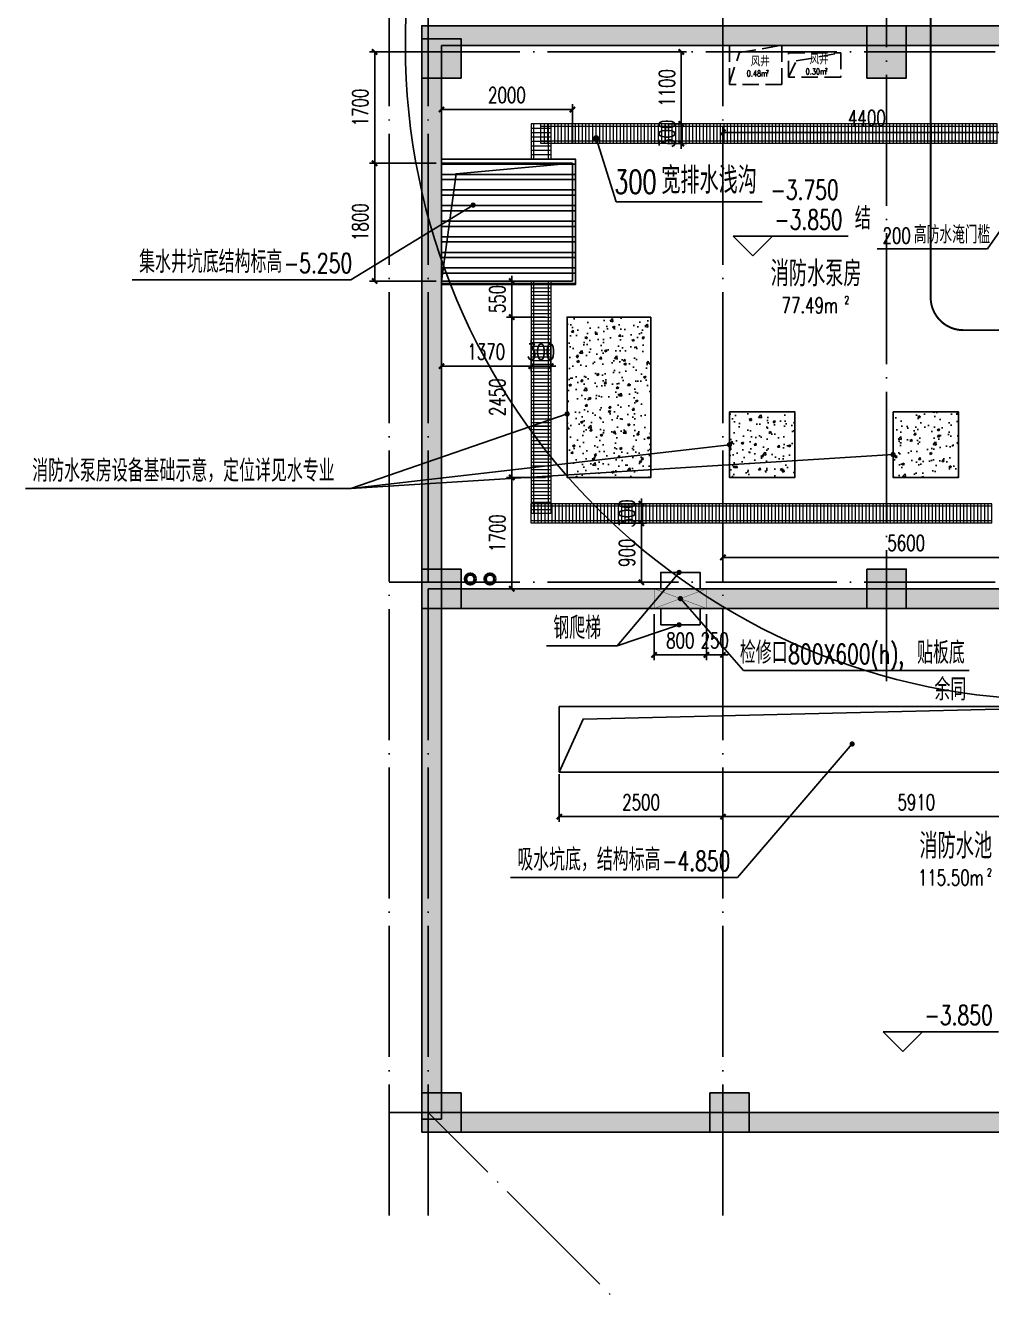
# Model space of a CAD drawing. Extents: x -1313754 to 847533, y 489853 to 941203.
# Drawn here: x -180010 to -165249, y 842840 to 862225 of the extents above; entities that cross this region are included whole.
import ezdxf

# ---------------------------------------------------------------- set-up
doc = ezdxf.new("R2010")
doc.units = 0
doc.header["$LTSCALE"] = 1000
doc.header["$MEASUREMENT"] = 0
doc.linetypes.add('DASH', pattern=[0.35, 0.25, -0.1])
doc.linetypes.add('DOTE', pattern=[2.42, 2, -0.2, 0.02, -0.2])
doc.layers.get('Defpoints').update_dxf_attribs({"color": 210})
for name, color, linetype in [('A-AXIS-DOTE', 14, 'DOTE'), ('A-AXIS-DP', 126, 'Continuous'), ('A-AXIS-SYMB', 3, 'Continuous'), ('A-HATCH-2', 251, 'Continuous'), ('A-LIN-V', 9, 'Continuous'), ('A-STAIR', 150, 'Continuous'), ('A-WINDOW', 140, 'Continuous'), ('A-防火门窗', 1, 'Continuous'), ('AS-COLN', 6, 'Continuous'), ('AS-WALL', 40, 'Continuous'), ('AS-结构边线层', 200, 'Continuous'), ('DIM_ELEV', 3, 'Continuous'), ('PUB_HATCH', 8, 'Continuous'), ('PUB_TEXT', 7, 'Continuous'), ('SB_ZF消火栓', 10, 'Continuous'), ('建-墙-填充', 8, 'Continuous'), ('建-标高', 3, 'Continuous')]:
    doc.layers.add(name, color=color, linetype=linetype)
doc.layers.add('A-WALL-HATCH', color=8, linetype='Continuous', lineweight=13)
doc.layers.add('LG-ZF消防', color=1, linetype='Continuous', lineweight=60)
doc.styles.add('_TCH_DIM', font='SIMPLEX', dxfattribs={"bigfont": 'GBCBIG'})
doc.styles.add('_TCH_DIM_T3', font='SIMPLEX', dxfattribs={"width": 0.705882, "bigfont": 'GBCBIG'})
doc.styles.add('A-AREA', font='SIMPLEX', dxfattribs={"bigfont": 'GBCBIG'})
doc.styles.add('A-STANDARD', font='SIMPLEX', dxfattribs={"bigfont": 'GBCBIG'})
doc.dimstyles.new('_TCH_ARCH&&80', dxfattribs={"dimtxt": 238, "dimasz": 80, "dimexe": 80, "dimexo": 80, "dimgap": 101, "dimtad": 1, "dimdec": 0, "dimzin": 0, "dimdsep": 46, "dimtxsty": '_TCH_DIM_T3', "dimblk": 'ARCHTICK', "dimcen": 0.09, "dimclrt": 7, "dimazin": 2, "dimtfac": 1, "dimtdec": 0, "dimtix": 1, "dimtmove": 2, "dimatfit": 3, "dimfxl": 0, "dimtolj": 1, "dimtzin": 0, "dimarcsym": 0})

# ---------------------------------------------------------------- blocks, each defined once
blk = doc.blocks.new('dote')
at = {"layer": 'A-AXIS-DOTE'}
for p, q in [((46282.2, 39230), (46282.2, 60626.4)), ((51382.2, 39230), (51382.2, 60626.4)), ((46882.2, 39230), (46882.2, 60370)), ((53882.2, 47390), (53882.2, 58090)), ((46282.2, 57000), (66291.5, 57000)), ((46282.2, 48900), (66301.5, 48900)), ((46282.2, 40800), (66301.5, 40800)), ((76882.2, 10800), (46882.2, 40800))]:
    blk.add_line(p, q, dxfattribs=at)
blk = doc.blocks.new('43243')
at = {"layer": 'AS-结构边线层'}
for points in [[(-173954, 845320), (-158354, 845320), (-158354, 862220), (-173954, 862220)], [(-171654, 858320), (-173654, 858320), (-173654, 860120), (-171654, 860120)], [(-171854, 851820), (-163444, 851820), (-163444, 850820), (-171854, 850820)]]:
    blk.add_lwpolyline(points, close=True, dxfattribs=at)
at = {"layer": 'AS-结构边线层', "linetype": 'DASH'}
for points in [[(-169254, 861920), (-168454, 861920), (-168454, 861320), (-169254, 861320)], [(-168354, 861805), (-167554, 861805), (-167554, 861435), (-168354, 861435)]]:
    blk.add_lwpolyline(points, close=True, dxfattribs=at)
for points in [[(-169254, 861350), (-169100, 861810), (-168454, 861920)], [(-168354, 861435), (-168233, 861681), (-167554, 861805)]]:
    blk.add_lwpolyline(points, dxfattribs=at)
at = {"layer": 'AS-结构边线层'}
for points in [[(-173654, 858320), (-173430, 859960), (-171654, 860120)], [(-171854, 850820), (-171490, 851630), (-163444, 851820)]]:
    blk.add_lwpolyline(points, dxfattribs=at)
blk = doc.blocks.new('3132')
at = {"layer": 'DIM_ELEV', "linetype": 'DASH', "const_width": 30}
blk.add_lwpolyline([(-165680, 862900), (-158070, 862900, -0.414214), (-157570, 862400), (-157570, 858070, -0.414214), (-158070, 857570), (-165680, 857570, -0.414214), (-166180, 858070), (-166180, 862400, -0.414214)], format="xyb", close=True, dxfattribs=at)
blk = doc.blocks.new('A$C5D961328')
at = {"layer": 'A-LIN-V', "ltscale": 500}
blk.add_circle((350, 40), 10001, dxfattribs=at)
blk = doc.blocks.new('43242343')
at = {"layer": 'LG-ZF消防', "linetype": 'Continuous'}
for centre in [(-173212, 853770), (-172912, 853770)]:
    blk.add_circle(centre, 75, dxfattribs=at)
blk = doc.blocks.new('234243242332')
at = {"layer": 'LG-ZF消防', "linetype": 'Continuous'}
blk.add_blockref('43242343', (0, 0), dxfattribs=at)
at = {"layer": 'SB_ZF消火栓', "xscale": -1, "rotation": 180}
blk.add_blockref('A$C5D961328', (-164554, 861963), dxfattribs=at)
blk = doc.blocks.new('w4324323333')
at = {"layer": 'AS-COLN', "ltscale": 500}
for points in [[(-167154, 861420), (-166554, 861420), (-166554, 862220), (-167154, 862220)], [(-173354, 861420), (-173954, 861420), (-173954, 862020), (-173354, 862020)], [(-173354, 853920), (-173954, 853920), (-173954, 853320), (-173354, 853320)], [(-167154, 853920), (-166554, 853920), (-166554, 853320), (-167154, 853320)], [(-173354, 845920), (-173954, 845920), (-173954, 845323), (-173354, 845323)], [(-169554, 845920), (-168954, 845920), (-168954, 845320), (-169554, 845320)]]:
    blk.add_lwpolyline(points, close=True, dxfattribs=at)
blk = doc.blocks.new('_ArchTick')
at = {"color": 0, "linetype": 'ByBlock', "const_width": 0.4}
blk.add_lwpolyline([(-0.5, -0.5), (0.5, 0.5)], dxfattribs=at)
blk = doc.blocks.new('*D250')
at = {"layer": 'A-AXIS-DP', "color": 0, "lineweight": -2}
for p, q in [((-170405, 853235), (-170405, 852530)), ((-169605, 853235), (-169605, 852530)), ((-170405, 852610), (-169605, 852610))]:
    blk.add_line(p, q, dxfattribs=at)
at = {"layer": 'Defpoints', "color": 0}
for p in [(-170405, 853315), (-169605, 853315), (-169605, 852610)]:
    blk.add_point(p, dxfattribs=at)
at = {"layer": 'A-AXIS-DP', "color": 0, "lineweight": -2, "xscale": 80, "yscale": 80, "zscale": 80, "rotation": 180}
blk.add_blockref('_ArchTick', (-170405, 852610), dxfattribs=at)
at = {"layer": 'A-AXIS-DP', "color": 0, "lineweight": -2, "xscale": 80, "yscale": 80, "zscale": 80}
blk.add_blockref('_ArchTick', (-169605, 852610), dxfattribs=at)
at = {"layer": 'A-AXIS-DP', "color": 7, "insert": (-170005, 852830), "char_height": 238, "attachment_point": 5, "style": '_TCH_DIM_T3'}
blk.add_mtext('\\A1;800', dxfattribs=at)
blk = doc.blocks.new('*D251')
at = {"layer": 'A-AXIS-DP', "color": 0, "lineweight": -2}
for p, q in [((-169605, 853235), (-169605, 852530)), ((-169354, 853235), (-169354, 852530)), ((-169605, 852610), (-169685, 852610)), ((-169605, 852610), (-169354, 852610)), ((-169354, 852610), (-169274, 852610))]:
    blk.add_line(p, q, dxfattribs=at)
at = {"layer": 'Defpoints', "color": 0}
for p in [(-169605, 853315), (-169354, 853315), (-169354, 852610)]:
    blk.add_point(p, dxfattribs=at)
at = {"layer": 'A-AXIS-DP', "color": 0, "lineweight": -2, "xscale": 80, "yscale": 80, "zscale": 80}
blk.add_blockref('_ArchTick', (-169605, 852610), dxfattribs=at)
at = {"layer": 'A-AXIS-DP', "color": 0, "lineweight": -2, "xscale": 80, "yscale": 80, "zscale": 80, "rotation": 180}
blk.add_blockref('_ArchTick', (-169354, 852610), dxfattribs=at)
at = {"layer": 'A-AXIS-DP', "color": 7, "insert": (-169479, 852830), "char_height": 238, "attachment_point": 5, "style": '_TCH_DIM_T3'}
blk.add_mtext('\\A1;250', dxfattribs=at)
blk = doc.blocks.new('*D447')
at = {"layer": 'A-AXIS-DP', "color": 0, "lineweight": -2}
for p, q in [((-170200, 860720), (-169910, 860720)), ((-169990, 860720), (-169990, 860800)), ((-169990, 860420), (-169990, 860720)), ((-170200, 860420), (-169910, 860420)), ((-169990, 860420), (-169990, 860340))]:
    blk.add_line(p, q, dxfattribs=at)
at = {"layer": 'Defpoints', "color": 0}
for p in [(-170280, 860720), (-169990, 860720), (-170280, 860420)]:
    blk.add_point(p, dxfattribs=at)
at = {"layer": 'A-AXIS-DP', "color": 0, "lineweight": -2, "xscale": 80, "yscale": 80, "zscale": 80}
for p, rotation in [((-169990, 860720), 270), ((-169990, 860420), 90)]:
    blk.add_blockref('_ArchTick', p, dxfattribs=dict(at, rotation=rotation))
at = {"layer": 'A-AXIS-DP', "color": 7, "insert": (-170210, 860570), "char_height": 238, "attachment_point": 5, "rotation": 90, "style": '_TCH_DIM_T3'}
blk.add_mtext('\\A1;300', dxfattribs=at)
blk = doc.blocks.new('*D448')
at = {"layer": 'A-AXIS-DP', "color": 0, "lineweight": -2}
for p, q in [((-170200, 861820), (-169910, 861820)), ((-169990, 860720), (-169990, 861820)), ((-170200, 860720), (-169910, 860720))]:
    blk.add_line(p, q, dxfattribs=at)
at = {"layer": 'Defpoints', "color": 0}
for p in [(-170280, 861820), (-169990, 861820), (-170280, 860720)]:
    blk.add_point(p, dxfattribs=at)
at = {"layer": 'A-AXIS-DP', "color": 0, "lineweight": -2, "xscale": 80, "yscale": 80, "zscale": 80}
for p, rotation in [((-169990, 861820), 90), ((-169990, 860720), 270)]:
    blk.add_blockref('_ArchTick', p, dxfattribs=dict(at, rotation=rotation))
at = {"layer": 'A-AXIS-DP', "color": 7, "insert": (-170210, 861270), "char_height": 238, "attachment_point": 5, "rotation": 90, "style": '_TCH_DIM_T3'}
blk.add_mtext('\\A1;1100', dxfattribs=at)
blk = doc.blocks.new('*D449')
at = {"layer": 'A-AXIS-DP', "color": 0, "lineweight": -2}
for p, q in [((-172284, 857420), (-172284, 856940)), ((-171984, 857420), (-171984, 856940)), ((-172284, 857020), (-172364, 857020)), ((-172284, 857020), (-171984, 857020)), ((-171984, 857020), (-171904, 857020))]:
    blk.add_line(p, q, dxfattribs=at)
at = {"layer": 'Defpoints', "color": 0}
for p in [(-172284, 857500), (-171984, 857500), (-171984, 857020)]:
    blk.add_point(p, dxfattribs=at)
at = {"layer": 'A-AXIS-DP', "color": 0, "lineweight": -2, "xscale": 80, "yscale": 80, "zscale": 80}
blk.add_blockref('_ArchTick', (-172284, 857020), dxfattribs=at)
at = {"layer": 'A-AXIS-DP', "color": 0, "lineweight": -2, "xscale": 80, "yscale": 80, "zscale": 80, "rotation": 180}
blk.add_blockref('_ArchTick', (-171984, 857020), dxfattribs=at)
at = {"layer": 'A-AXIS-DP', "color": 7, "insert": (-172134, 857240), "char_height": 238, "attachment_point": 5, "style": '_TCH_DIM_T3'}
blk.add_mtext('\\A1;300', dxfattribs=at)
blk = doc.blocks.new('*D450')
at = {"layer": 'A-AXIS-DP', "color": 0, "lineweight": -2}
for p, q in [((-173654, 857420), (-173654, 856940)), ((-172284, 857420), (-172284, 856940)), ((-173654, 857020), (-172284, 857020))]:
    blk.add_line(p, q, dxfattribs=at)
at = {"layer": 'Defpoints', "color": 0}
for p in [(-173654, 857500), (-172284, 857500), (-172284, 857020)]:
    blk.add_point(p, dxfattribs=at)
at = {"layer": 'A-AXIS-DP', "color": 0, "lineweight": -2, "xscale": 80, "yscale": 80, "zscale": 80, "rotation": 180}
blk.add_blockref('_ArchTick', (-173654, 857020), dxfattribs=at)
at = {"layer": 'A-AXIS-DP', "color": 0, "lineweight": -2, "xscale": 80, "yscale": 80, "zscale": 80}
blk.add_blockref('_ArchTick', (-172284, 857020), dxfattribs=at)
at = {"layer": 'A-AXIS-DP', "color": 7, "insert": (-172969, 857240), "char_height": 238, "attachment_point": 5, "style": '_TCH_DIM_T3'}
blk.add_mtext('\\A1;1370', dxfattribs=at)
blk = doc.blocks.new('*D452')
at = {"layer": 'A-AXIS-DP', "color": 0, "lineweight": -2}
for p, q in [((-171010, 854620), (-170520, 854620)), ((-170600, 853720), (-170600, 854620)), ((-171010, 853720), (-170520, 853720))]:
    blk.add_line(p, q, dxfattribs=at)
at = {"layer": 'Defpoints', "color": 0}
for p in [(-171090, 854620), (-170600, 854620), (-171090, 853720)]:
    blk.add_point(p, dxfattribs=at)
at = {"layer": 'A-AXIS-DP', "color": 0, "lineweight": -2, "xscale": 80, "yscale": 80, "zscale": 80}
for p, rotation in [((-170600, 854620), 90), ((-170600, 853720), 270)]:
    blk.add_blockref('_ArchTick', p, dxfattribs=dict(at, rotation=rotation))
at = {"layer": 'A-AXIS-DP', "color": 7, "insert": (-170820, 854170), "char_height": 238, "attachment_point": 5, "rotation": 90, "style": '_TCH_DIM_T3'}
blk.add_mtext('\\A1;900', dxfattribs=at)
blk = doc.blocks.new('*D453')
at = {"layer": 'A-AXIS-DP', "color": 0, "lineweight": -2}
for p, q in [((-171010, 854920), (-170520, 854920)), ((-170600, 854920), (-170600, 855000)), ((-170600, 854620), (-170600, 854920)), ((-171010, 854620), (-170520, 854620)), ((-170600, 854620), (-170600, 854540))]:
    blk.add_line(p, q, dxfattribs=at)
at = {"layer": 'Defpoints', "color": 0}
for p in [(-171090, 854920), (-170600, 854920), (-171090, 854620)]:
    blk.add_point(p, dxfattribs=at)
at = {"layer": 'A-AXIS-DP', "color": 0, "lineweight": -2, "xscale": 80, "yscale": 80, "zscale": 80}
for p, rotation in [((-170600, 854920), 270), ((-170600, 854620), 90)]:
    blk.add_blockref('_ArchTick', p, dxfattribs=dict(at, rotation=rotation))
at = {"layer": 'A-AXIS-DP', "color": 7, "insert": (-170820, 854770), "char_height": 238, "attachment_point": 5, "rotation": 90, "style": '_TCH_DIM_T3'}
blk.add_mtext('\\A1;300', dxfattribs=at)
blk = doc.blocks.new('*D455')
at = {"layer": 'A-AXIS-DP', "color": 0, "lineweight": -2}
for p, q in [((-172064, 855320), (-172660, 855320)), ((-172580, 853620), (-172580, 855320)), ((-172064, 853620), (-172660, 853620))]:
    blk.add_line(p, q, dxfattribs=at)
at = {"layer": 'Defpoints', "color": 0}
for p in [(-172580, 855320), (-171984, 855320), (-171984, 853620)]:
    blk.add_point(p, dxfattribs=at)
at = {"layer": 'A-AXIS-DP', "color": 0, "lineweight": -2, "xscale": 80, "yscale": 80, "zscale": 80}
for p, rotation in [((-172580, 855320), 90), ((-172580, 853620), 270)]:
    blk.add_blockref('_ArchTick', p, dxfattribs=dict(at, rotation=rotation))
at = {"layer": 'A-AXIS-DP', "color": 7, "insert": (-172800, 854470), "char_height": 238, "attachment_point": 5, "rotation": 90, "style": '_TCH_DIM_T3'}
blk.add_mtext('\\A1;1700', dxfattribs=at)
blk = doc.blocks.new('*D456')
at = {"layer": 'A-AXIS-DP', "color": 0, "lineweight": -2}
for p, q in [((-172064, 857770), (-172660, 857770)), ((-172580, 855320), (-172580, 857770)), ((-172064, 855320), (-172660, 855320))]:
    blk.add_line(p, q, dxfattribs=at)
at = {"layer": 'Defpoints', "color": 0}
for p in [(-172580, 857770), (-171984, 857770), (-171984, 855320)]:
    blk.add_point(p, dxfattribs=at)
at = {"layer": 'A-AXIS-DP', "color": 0, "lineweight": -2, "xscale": 80, "yscale": 80, "zscale": 80}
for p, rotation in [((-172580, 857770), 90), ((-172580, 855320), 270)]:
    blk.add_blockref('_ArchTick', p, dxfattribs=dict(at, rotation=rotation))
at = {"layer": 'A-AXIS-DP', "color": 7, "insert": (-172800, 856545), "char_height": 238, "attachment_point": 5, "rotation": 90, "style": '_TCH_DIM_T3'}
blk.add_mtext('\\A1;2450', dxfattribs=at)
blk = doc.blocks.new('*D457')
at = {"layer": 'A-AXIS-DP', "color": 0, "lineweight": -2}
for p, q in [((-172580, 858320), (-172580, 858400)), ((-172064, 858320), (-172660, 858320)), ((-172580, 857770), (-172580, 858320)), ((-172064, 857770), (-172660, 857770)), ((-172580, 857770), (-172580, 857690))]:
    blk.add_line(p, q, dxfattribs=at)
at = {"layer": 'Defpoints', "color": 0}
for p in [(-172580, 858320), (-171984, 858320), (-171984, 857770)]:
    blk.add_point(p, dxfattribs=at)
at = {"layer": 'A-AXIS-DP', "color": 0, "lineweight": -2, "xscale": 80, "yscale": 80, "zscale": 80}
for p, rotation in [((-172580, 858320), 270), ((-172580, 857770), 90)]:
    blk.add_blockref('_ArchTick', p, dxfattribs=dict(at, rotation=rotation))
at = {"layer": 'A-AXIS-DP', "color": 7, "insert": (-172800, 858045), "char_height": 238, "attachment_point": 5, "rotation": 90, "style": '_TCH_DIM_T3'}
blk.add_mtext('\\A1;550', dxfattribs=at)
blk = doc.blocks.new('*D458')
at = {"layer": 'A-AXIS-DP', "color": 0, "lineweight": -2}
for p, q in [((-171854, 850790), (-171854, 850060)), ((-169354, 850790), (-169354, 850060)), ((-171854, 850140), (-169354, 850140))]:
    blk.add_line(p, q, dxfattribs=at)
at = {"layer": 'Defpoints', "color": 0}
for p in [(-171854, 850870), (-169354, 850870), (-169354, 850140)]:
    blk.add_point(p, dxfattribs=at)
at = {"layer": 'A-AXIS-DP', "color": 0, "lineweight": -2, "xscale": 80, "yscale": 80, "zscale": 80, "rotation": 180}
blk.add_blockref('_ArchTick', (-171854, 850140), dxfattribs=at)
at = {"layer": 'A-AXIS-DP', "color": 0, "lineweight": -2, "xscale": 80, "yscale": 80, "zscale": 80}
blk.add_blockref('_ArchTick', (-169354, 850140), dxfattribs=at)
at = {"layer": 'A-AXIS-DP', "color": 7, "insert": (-170604, 850360), "char_height": 238, "attachment_point": 5, "style": '_TCH_DIM_T3'}
blk.add_mtext('\\A1;2500', dxfattribs=at)
blk = doc.blocks.new('*D459')
at = {"layer": 'A-AXIS-DP', "color": 0, "lineweight": -2}
for p, q in [((-169354, 850790), (-169354, 850060)), ((-163444, 850790), (-163444, 850060)), ((-169354, 850140), (-163444, 850140))]:
    blk.add_line(p, q, dxfattribs=at)
at = {"layer": 'Defpoints', "color": 0}
for p in [(-169354, 850870), (-163444, 850870), (-163444, 850140)]:
    blk.add_point(p, dxfattribs=at)
at = {"layer": 'A-AXIS-DP', "color": 0, "lineweight": -2, "xscale": 80, "yscale": 80, "zscale": 80, "rotation": 180}
blk.add_blockref('_ArchTick', (-169354, 850140), dxfattribs=at)
at = {"layer": 'A-AXIS-DP', "color": 0, "lineweight": -2, "xscale": 80, "yscale": 80, "zscale": 80}
blk.add_blockref('_ArchTick', (-163444, 850140), dxfattribs=at)
at = {"layer": 'A-AXIS-DP', "color": 7, "insert": (-166399, 850360), "char_height": 238, "attachment_point": 5, "style": '_TCH_DIM_T3'}
blk.add_mtext('\\A1;5910', dxfattribs=at)
blk = doc.blocks.new('*D462')
at = {"layer": 'A-AXIS-DP', "color": 0, "lineweight": -2}
for p, q in [((-173654, 860420), (-173654, 861020)), ((-173654, 860940), (-171654, 860940)), ((-171654, 860420), (-171654, 861020))]:
    blk.add_line(p, q, dxfattribs=at)
at = {"layer": 'Defpoints', "color": 0}
for p in [(-171654, 860940), (-173654, 860340), (-171654, 860340)]:
    blk.add_point(p, dxfattribs=at)
at = {"layer": 'A-AXIS-DP', "color": 0, "lineweight": -2, "xscale": 80, "yscale": 80, "zscale": 80, "rotation": 180}
blk.add_blockref('_ArchTick', (-173654, 860940), dxfattribs=at)
at = {"layer": 'A-AXIS-DP', "color": 0, "lineweight": -2, "xscale": 80, "yscale": 80, "zscale": 80}
blk.add_blockref('_ArchTick', (-171654, 860940), dxfattribs=at)
at = {"layer": 'A-AXIS-DP', "color": 7, "insert": (-172654, 861160), "char_height": 238, "attachment_point": 5, "style": '_TCH_DIM_T3'}
blk.add_mtext('\\A1;2000', dxfattribs=at)
blk = doc.blocks.new('*D463')
at = {"layer": 'A-AXIS-DP', "color": 0, "lineweight": -2}
for p, q in [((-173734, 860120), (-174754, 860120)), ((-174674, 858320), (-174674, 860120)), ((-173734, 858320), (-174754, 858320))]:
    blk.add_line(p, q, dxfattribs=at)
at = {"layer": 'Defpoints', "color": 0}
for p in [(-174674, 860120), (-173654, 860120), (-173654, 858320)]:
    blk.add_point(p, dxfattribs=at)
at = {"layer": 'A-AXIS-DP', "color": 0, "lineweight": -2, "xscale": 80, "yscale": 80, "zscale": 80}
for p, rotation in [((-174674, 860120), 90), ((-174674, 858320), 270)]:
    blk.add_blockref('_ArchTick', p, dxfattribs=dict(at, rotation=rotation))
at = {"layer": 'A-AXIS-DP', "color": 7, "insert": (-174894, 859220), "char_height": 238, "attachment_point": 5, "rotation": 90, "style": '_TCH_DIM_T3'}
blk.add_mtext('\\A1;1800', dxfattribs=at)
blk = doc.blocks.new('*D464')
at = {"layer": 'A-AXIS-DP', "color": 0, "lineweight": -2}
for p, q in [((-173734, 861820), (-174754, 861820)), ((-174674, 860120), (-174674, 861820)), ((-173734, 860120), (-174754, 860120))]:
    blk.add_line(p, q, dxfattribs=at)
at = {"layer": 'Defpoints', "color": 0}
for p in [(-174674, 861820), (-173654, 861820), (-173654, 860120)]:
    blk.add_point(p, dxfattribs=at)
at = {"layer": 'A-AXIS-DP', "color": 0, "lineweight": -2, "xscale": 80, "yscale": 80, "zscale": 80}
for p, rotation in [((-174674, 861820), 90), ((-174674, 860120), 270)]:
    blk.add_blockref('_ArchTick', p, dxfattribs=dict(at, rotation=rotation))
at = {"layer": 'A-AXIS-DP', "color": 7, "insert": (-174894, 860970), "char_height": 238, "attachment_point": 5, "rotation": 90, "style": '_TCH_DIM_T3'}
blk.add_mtext('\\A1;1700', dxfattribs=at)
blk = doc.blocks.new('*D465')
at = {"layer": 'A-AXIS-DP', "color": 0, "lineweight": -2}
for p, q in [((-169354, 854370), (-169354, 854020)), ((-163754, 854370), (-163754, 854020)), ((-169354, 854100), (-163754, 854100))]:
    blk.add_line(p, q, dxfattribs=at)
at = {"layer": 'Defpoints', "color": 0}
for p in [(-169354, 854450), (-163754, 854450), (-163754, 854100)]:
    blk.add_point(p, dxfattribs=at)
at = {"layer": 'A-AXIS-DP', "color": 0, "lineweight": -2, "xscale": 80, "yscale": 80, "zscale": 80, "rotation": 180}
blk.add_blockref('_ArchTick', (-169354, 854100), dxfattribs=at)
at = {"layer": 'A-AXIS-DP', "color": 0, "lineweight": -2, "xscale": 80, "yscale": 80, "zscale": 80}
blk.add_blockref('_ArchTick', (-163754, 854100), dxfattribs=at)
at = {"layer": 'A-AXIS-DP', "color": 7, "insert": (-166554, 854320), "char_height": 238, "attachment_point": 5, "style": '_TCH_DIM_T3'}
blk.add_mtext('\\A1;5600', dxfattribs=at)
blk = doc.blocks.new('*D471')
at = {"layer": 'A-AXIS-DP', "color": 0, "lineweight": -2}
for p, q in [((-169354, 860080), (-169354, 860670)), ((-169354, 860590), (-164954, 860590)), ((-164954, 860080), (-164954, 860670))]:
    blk.add_line(p, q, dxfattribs=at)
at = {"layer": 'Defpoints', "color": 0}
for p in [(-164954, 860590), (-169354, 860000), (-164954, 860000)]:
    blk.add_point(p, dxfattribs=at)
at = {"layer": 'A-AXIS-DP', "color": 0, "lineweight": -2, "xscale": 80, "yscale": 80, "zscale": 80, "rotation": 180}
blk.add_blockref('_ArchTick', (-169354, 860590), dxfattribs=at)
at = {"layer": 'A-AXIS-DP', "color": 0, "lineweight": -2, "xscale": 80, "yscale": 80, "zscale": 80}
blk.add_blockref('_ArchTick', (-164954, 860590), dxfattribs=at)
at = {"layer": 'A-AXIS-DP', "color": 7, "insert": (-167154, 860810), "char_height": 238, "attachment_point": 5, "style": '_TCH_DIM_T3'}
blk.add_mtext('\\A1;4400', dxfattribs=at)
blk = doc.blocks.new('$LinePat$饰面砖')
at = {"color": 0}
for p, q in [((0, 0), (70, 0)), ((0, 0), (0, -100)), ((17.5, 0), (17.5, -100)), ((35, 0), (35, -100)), ((52.5, 0), (52.5, -100)), ((70, 0), (70, -100)), ((0, -100), (70, -100))]:
    blk.add_line(p, q, dxfattribs=at)
at = {"color": 0, "linetype": 'DASH'}
for p, q in [((0, -12.5), (70, -12.5)), ((0, -87.5), (70, -87.5))]:
    blk.add_line(p, q, dxfattribs=at)

msp = doc.modelspace()

# ---------------------------------------------------------------- hatches: boundary and pattern name
at = {"layer": 'A-HATCH-2'}
h = msp.add_hatch(dxfattribs=at)
h.set_pattern_fill('ANSI32', color=256, scale=50, angle=135)
h.set_pattern_definition([(180, (0, 0), (-1e-14, -238.125), []), (180, (-79.38, 79.38), (-1e-14, -238.125), [])])
h.paths.add_polyline_path([(-171604.2, 860180), (-173654.2, 860175), (-173654.2, 858265), (-171604.2, 858270)])
h = msp.add_hatch(dxfattribs=at)
h.set_pattern_fill('混凝土', color=256, scale=50)
h.set_pattern_definition([(50, (0, -400), (358.63009, -31.37607), [37.5, -412.5]), (355, (0, -400), (-69.37567, 376.09607), [30, -330]), (100.4514, (29.9, -402.6), (289.25469, 344.71977), [31.8701, -350.57106]), (46.1842, (0, -300), (533.62052, -82.7595), [56.25, -618.75]), (96.6356, (44.47, -306.9), (467.33135, 487.05894), [47.80514, -525.8565]), (351.1842, (0, -300), (467.33097, 487.0593), [45, -495]), (21, (50, -325), (298.45353, -201.30945), [37.5, -412.5]), (326, (50, -325), (121.65767, 362.57502), [30, -330]), (71.4514, (74.87, -341.78), (420.11131, 161.26525), [31.8701, -350.57106]), (37.5, (0, -400), (6.079928, 166.446927), [0, -326, 0, -335, 0, -331.25]), (7.5, (0, -400), (131.53477, 197.205856), [0, -191, 0, -318.5, 0, -126.25]), (327.5, (-111.5, -400), (266.911218, -11.277436), [0, -125, 0, -390, 0, -517.5]), (317.5, (-161.5, -400), (291.593085, 50.05249), [0, -162.5, 0, -259, 0, -367.5])])
h.paths.add_polyline_path([(-166754.2, 856320.3), (-165754.2, 856320.3), (-165754.2, 855320.3), (-166754.2, 855320.3)])
h.paths.add_polyline_path([(-169254.2, 856320.3), (-168254.2, 856320.3), (-168254.2, 855320.3), (-169254.2, 855320.3)])
h.paths.add_polyline_path([(-170454.2, 857770.4), (-171734.2, 857770.4), (-171734.2, 855320), (-170454.2, 855320)])
at = {"layer": 'PUB_HATCH'}
for points in [[(-167154.2, 861420), (-166554.2, 861420), (-166554.2, 862220), (-167154.2, 862220)], [(-173954.2, 861420), (-173354.2, 861420), (-173354.2, 862020), (-173954.2, 862020)], [(-173954.2, 853320), (-173354.2, 853320), (-173354.2, 853920), (-173954.2, 853920)], [(-167154.2, 853320), (-166554.2, 853320), (-166554.2, 853920), (-167154.2, 853920)], [(-173954.2, 845320), (-173354.2, 845320), (-173354.2, 845920), (-173954.2, 845920)], [(-169554.2, 845320), (-168954.2, 845320), (-168954.2, 845920), (-169554.2, 845920)]]:
    msp.add_hatch(color=256, dxfattribs=at).paths.add_polyline_path(points)
at = {"layer": '建-墙-填充'}
for points in [[(-173654.2, 861920), (-173954.2, 862220), (-173954.2, 845520), (-173654.2, 845520)], [(-173954.2, 862220), (-173654.2, 861920), (-164854.2, 861920), (-164854.2, 862220)], [(-163654.2, 853320), (-163654.2, 853620), (-173854.2, 853620), (-173854.2, 853320)], [(-158554.2, 845620), (-173854.2, 845620), (-173854.2, 845320), (-158554.2, 845320)]]:
    msp.add_hatch(color=256, dxfattribs=at).paths.add_polyline_path(points)

# ---------------------------------------------------------------- linework, layer by layer
at = {"layer": 'A-AXIS-DP'}
msp.add_lwpolyline([(-173654.2, 860180), (-171604.2, 860180), (-171604.2, 858270), (-173654.2, 858270)], close=True, dxfattribs=at)
for points in [[(-173654.2, 858320), (-173430, 859960), (-171654.2, 860120)], [(-171854.2, 850820), (-171490, 851630), (-163444.2, 851820)]]:
    msp.add_lwpolyline(points, dxfattribs=at)
at = {"layer": 'A-AXIS-SYMB'}
for p, q in [((-171290, 860500), (-170984.1, 859530)), ((-170984.1, 859530), (-168756.5, 859530)), ((-164854.2, 859470), (-165310, 858810)), ((-165310, 858810), (-167000, 858810)), ((-170023.2, 853870), (-170967.3, 852750)), ((-170003.7, 853470), (-169040, 852370)), ((-170023.2, 853070), (-170967.3, 852750)), ((-170967.3, 852750), (-172050, 852750)), ((-169040, 852370), (-165590, 852370))]:
    msp.add_line(p, q, dxfattribs=at)
for points, const_width in [([(-171297.2, 860522.9, 1), (-171282.8, 860477.1, 1)], 48), ([(-170010.3, 853885.3, 1), (-170036.1, 853854.7, 1)], 40), ([(-170016.9, 853485, 1), (-169990.5, 853455, 1)], 40), ([(-170004.3, 853076.4, 1), (-170042.1, 853063.6, 1)], 40)]:
    msp.add_lwpolyline(points, format="xyb", close=True, dxfattribs=dict(at, const_width=const_width))
at = {"layer": 'A-STAIR'}
for points in [[(-170303.7, 853620), (-170303.7, 853870), (-169703.7, 853870), (-169703.7, 853620)], [(-170303.7, 853320), (-170303.7, 853070), (-169703.7, 853070), (-169703.7, 853320)]]:
    msp.add_lwpolyline(points, dxfattribs=at)
at = {"layer": 'A-WINDOW'}
msp.add_lwpolyline([(-171604.2, 860180), (-173654.2, 860175), (-173654.2, 858265), (-171604.2, 858270)], close=True, dxfattribs=at)
at = {"layer": 'A-WINDOW', "const_width": 5}
for points in [[(-169603.7, 853620), (-169603.7, 853320), (-170403.7, 853320), (-170403.7, 853620), (-170403.7, 853620)], [(-169603.7, 853620), (-170403.7, 853620)], [(-169603.7, 853620), (-170403.7, 853320)], [(-170403.7, 853620), (-169603.7, 853320)]]:
    msp.add_lwpolyline(points, dxfattribs=at)
at = {"layer": 'AS-COLN'}
for p, q in [((-173954.2, 862220), (-173954.2, 845520)), ((-173954.2, 862220), (-164854.2, 862220)), ((-166554.2, 862220), (-167154.2, 862220)), ((-173954.2, 862020), (-173954.2, 861420)), ((-173354.2, 862020), (-173754.2, 862020)), ((-173654.2, 861920), (-173654.2, 845520)), ((-173654.2, 861920), (-164854.2, 861920)), ((-173354.2, 861420), (-173354.2, 862020)), ((-167154.2, 861920), (-167154.2, 861420)), ((-166554.2, 861420), (-166554.2, 861920)), ((-173654.2, 861420), (-173354.2, 861420)), ((-167154.2, 861420), (-166554.2, 861420)), ((-173954.2, 853920), (-173954.2, 853320)), ((-173354.2, 853920), (-173654.2, 853920)), ((-173354.2, 853620), (-173354.2, 853920)), ((-166554.2, 853920), (-167154.2, 853920)), ((-167154.2, 853920), (-167154.2, 853620)), ((-166554.2, 853620), (-166554.2, 853920)), ((-163654.2, 853620), (-173854.2, 853620)), ((-173854.2, 853320), (-173854.2, 853620)), ((-163654.2, 853320), (-173854.2, 853320)), ((-173654.2, 853320), (-173354.2, 853320)), ((-167154.2, 853320), (-166554.2, 853320)), ((-173954.2, 845920), (-173954.2, 845323.5)), ((-173354.2, 845920), (-173654.2, 845920)), ((-173354.2, 845620), (-173354.2, 845920)), ((-168954.2, 845920), (-169554.2, 845920)), ((-169554.2, 845920), (-169554.2, 845620)), ((-168954.2, 845620), (-168954.2, 845920)), ((-158554.2, 845620), (-173854.2, 845620)), ((-173854.2, 845320), (-173854.2, 845620)), ((-173654.2, 845520), (-173954.2, 845520)), ((-173954.2, 845323.5), (-173954.2, 845320)), ((-173954.2, 845320), (-173855.2, 845320)), ((-173855.2, 845320), (-173354.2, 845320)), ((-158554.2, 845320), (-173854.2, 845320)), ((-169554.2, 845320), (-168954.2, 845320))]:
    msp.add_line(p, q, dxfattribs=at)
for points in [[(-171654.2, 860120), (-173654.2, 860120), (-173654.2, 858320), (-171654.2, 858320)], [(-170454.2, 857770.4), (-171734.2, 857770.4), (-171734.2, 855320), (-170454.2, 855320)], [(-169254.2, 856320.3), (-168254.2, 856320.3), (-168254.2, 855320.3), (-169254.2, 855320.3)], [(-166754.2, 856320.3), (-165754.2, 856320.3), (-165754.2, 855320.3), (-166754.2, 855320.3)], [(-163444.2, 850820), (-171854.2, 850820), (-171854.2, 851820), (-163444.2, 851820)]]:
    msp.add_lwpolyline(points, close=True, dxfattribs=at)
at = {"layer": '建-标高'}
for p, q in [((-173170, 859480), (-175040, 858340)), ((-168898.6, 858705), (-169198.6, 859005)), ((-169198.6, 859005), (-167438.6, 859005)), ((-168898.6, 858705), (-168598.6, 859005)), ((-175040, 858340), (-178377.5, 858340)), ((-171734.2, 856290), (-175040, 855150)), ((-169254.2, 855820.3), (-175040, 855150)), ((-166754.2, 855670), (-175040, 855150)), ((-175040, 855150), (-180010, 855150)), ((-167380, 851250), (-169130, 849210)), ((-169130, 849210), (-172600, 849210)), ((-166604.4, 846555), (-166904.4, 846855)), ((-166904.4, 846855), (-165144.4, 846855)), ((-166604.4, 846555), (-166304.4, 846855))]:
    msp.add_line(p, q, dxfattribs=at)
at = {"layer": '建-标高', "const_width": 40}
for points in [[(-173152.9, 859490.4, 1), (-173187.1, 859469.6, 1)], [(-171715.3, 856296.5, 1), (-171753.1, 856283.5, 1)], [(-169234.3, 855822.6, 1), (-169274.1, 855818, 1)], [(-166734.2, 855671.3, 1), (-166774.1, 855668.7, 1)], [(-167367, 851265.2, 1), (-167393, 851234.8, 1)]]:
    msp.add_lwpolyline(points, format="xyb", close=True, dxfattribs=at)

# ---------------------------------------------------------------- block references
at = {"layer": 'A-AXIS-DP'}
msp.add_blockref('3132', (0, 0), dxfattribs=at)
at = {"layer": 'A-WALL-HATCH', "yscale": 3, "zscale": 3}
for p, xscale, rotation in [((-171984.2, 860720), 3.866376336032187, 270.0001690309118), ((-171923, 860420), 3.016807492303456, 179.9999999900766), ((-171711.8, 860420), 3.016807492303456, 179.9999999900766), ((-171500.7, 860420), 3.016807492303456, 179.9999999900766), ((-171289.5, 860420), 3.016807492303456, 179.9999999900766), ((-171078.3, 860420), 3.016807492303456, 179.9999999900766), ((-170867.1, 860420), 3.016807492303456, 179.9999999900766), ((-170656, 860420), 3.016807492303456, 179.9999999900766), ((-170444.8, 860420), 3.016807492303456, 179.9999999900766), ((-170233.6, 860420), 3.016807492303456, 179.9999999900766), ((-170022.4, 860420), 3.016807492303456, 179.9999999900766), ((-169811.2, 860420), 3.016807492303456, 179.9999999900766), ((-169600.1, 860420), 3.016807492303456, 179.9999999900766), ((-169388.9, 860420), 3.016807492303456, 179.9999999900766), ((-169177.7, 860420), 3.016807492303456, 179.9999999900766), ((-168966.5, 860420), 3.016807492303456, 179.9999999900766), ((-168755.4, 860420), 3.016807492303456, 179.9999999900766), ((-168544.2, 860420), 3.016807492303456, 179.9999999900766), ((-168333, 860420), 3.016807492303456, 179.9999999900766), ((-168121.8, 860420), 3.016807492303456, 179.9999999900766), ((-167910.7, 860420), 3.016807492303456, 179.9999999900766), ((-167699.5, 860420), 3.016807492303456, 179.9999999900766), ((-167488.3, 860420), 3.016807492303456, 179.9999999900766), ((-167277.1, 860420), 3.016807492303456, 179.9999999900766), ((-167065.9, 860420), 3.016807492303456, 179.9999999900766), ((-166854.8, 860420), 3.016807492303456, 179.9999999900766), ((-166643.6, 860420), 3.016807492303456, 179.9999999900766), ((-166432.4, 860420), 3.016807492303456, 179.9999999900766), ((-166221.2, 860420), 3.016807492303456, 179.9999999900766), ((-166010.1, 860420), 3.016807492303456, 179.9999999900766), ((-165798.9, 860420), 3.016807492303456, 179.9999999900766), ((-165587.7, 860420), 3.016807492303456, 179.9999999900766), ((-165376.5, 860420), 3.016807492303456, 179.9999999900766), ((-165165.4, 860420), 3.016807492303456, 179.9999999900766), ((-171984.2, 860449.4), 3.866376336032187, 270.0001690309118), ((-171984.2, 858320), 3.169642857569508, 270.0001690309125), ((-171984.2, 858098.1), 3.169642857569508, 270.0001690309125), ((-171984.2, 857876.3), 3.169642857569508, 270.0001690309125), ((-171984.2, 857654.4), 3.169642857569508, 270.0001690309125), ((-171984.2, 857432.5), 3.169642857569508, 270.0001690309125), ((-171984.2, 857210.6), 3.169642857569508, 270.0001690309125), ((-171984.2, 856988.8), 3.169642857569508, 270.0001690309125), ((-171984.2, 856766.9), 3.169642857569508, 270.0001690309125), ((-171984.2, 856545), 3.169642857569508, 270.0001690309125), ((-171984.2, 856323.1), 3.169642857569508, 270.0001690309125), ((-171984.2, 856101.3), 3.169642857569508, 270.0001690309125), ((-171984.2, 855879.4), 3.169642857569508, 270.0001690309125), ((-171984.2, 855657.5), 3.169642857569508, 270.0001690309125), ((-171984.2, 855435.6), 3.169642857569508, 270.0001690309125), ((-171984.2, 855213.8), 3.169642857569508, 270.0001690309125), ((-171984.2, 854991.9), 3.169642857569508, 270.0001690309125), ((-172070.9, 854620), 3.046429221982824, 179.9999999894123), ((-171857.7, 854620), 3.046429221982824, 179.9999999894123), ((-171644.4, 854620), 3.046429221982824, 179.9999999894123), ((-171431.2, 854620), 3.046429221982824, 179.9999999894123), ((-171217.9, 854620), 3.046429221982824, 179.9999999894123), ((-171004.7, 854620), 3.046429221982824, 179.9999999894123), ((-170791.4, 854620), 3.046429221982824, 179.9999999894123), ((-170578.2, 854620), 3.046429221982824, 179.9999999894123), ((-170364.9, 854620), 3.046429221982824, 179.9999999894123), ((-170151.7, 854620), 3.046429221982824, 179.9999999894123), ((-169938.4, 854620), 3.046429221982824, 179.9999999894123), ((-169725.2, 854620), 3.046429221982824, 179.9999999894123), ((-169511.9, 854620), 3.046429221982824, 179.9999999894123), ((-169298.7, 854620), 3.046429221982824, 179.9999999894123), ((-169085.4, 854620), 3.046429221982824, 179.9999999894123), ((-168872.2, 854620), 3.046429221982824, 179.9999999894123), ((-168658.9, 854620), 3.046429221982824, 179.9999999894123), ((-168445.7, 854620), 3.046429221982824, 179.9999999894123), ((-168232.4, 854620), 3.046429221982824, 179.9999999894123), ((-168019.2, 854620), 3.046429221982824, 179.9999999894123), ((-167805.9, 854620), 3.046429221982824, 179.9999999894123), ((-167592.7, 854620), 3.046429221982824, 179.9999999894123), ((-167379.4, 854620), 3.046429221982824, 179.9999999894123), ((-167166.2, 854620), 3.046429221982824, 179.9999999894123), ((-166952.9, 854620), 3.046429221982824, 179.9999999894123), ((-166739.7, 854620), 3.046429221982824, 179.9999999894123), ((-166526.4, 854620), 3.046429221982824, 179.9999999894123), ((-166313.2, 854620), 3.046429221982824, 179.9999999894123), ((-166099.9, 854620), 3.046429221982824, 179.9999999894123), ((-165886.7, 854620), 3.046429221982824, 179.9999999894123), ((-165673.4, 854620), 3.046429221982824, 179.9999999894123), ((-165460.2, 854620), 3.046429221982824, 179.9999999894123), ((-165246.9, 854620), 3.046429221982824, 179.9999999894123)]:
    msp.add_blockref('$LinePat$饰面砖', p, dxfattribs=dict(at, xscale=xscale, rotation=rotation))
at = {"layer": 'A-WINDOW'}
msp.add_blockref('43243', (0, 0), dxfattribs=at)
at = {"layer": 'AS-COLN'}
msp.add_blockref('w4324323333', (0, 0), dxfattribs=at)
at = {"layer": 'AS-WALL'}
msp.add_blockref('dote', (-220736.4, 804820), dxfattribs=at)
at = {"layer": 'SB_ZF消火栓', "linetype": 'Continuous'}
msp.add_blockref('234243242332', (0, 0), dxfattribs=at)

# ---------------------------------------------------------------- texts
at = {"layer": 'A-防火门窗', "style": 'A-AREA'}
for s, height, p in [('风井', 144.68, (-168928.1, 861600)), ('风井', 144.68, (-168028.1, 861630)), ('消防水泵房', 385.82, (-168624.5, 858240)), ('消防水池', 385.82, (-166351.9, 849500))]:
    msp.add_text(s, height=height, dxfattribs=at).set_placement(p)
at = {"layer": 'A-防火门窗', "style": 'A-AREA', "width": 0.705882}
for s, height, p in [('0.48m', 89.25, (-168990.5, 861446.4)), ('2', 44.6, (-168690.5, 861498.9)), ('0.30m', 89.25, (-168090.5, 861476.4)), ('2', 44.6, (-167790.5, 861528.9)), ('77.49m', 238, (-168458, 857830.5)), ('2', 119, (-167498, 857970.5)), ('115.50m', 238, (-166376, 849090.5)), ('2', 119, (-165320, 849230.5))]:
    msp.add_text(s, height=height, dxfattribs=at).set_placement(p)
at = {"layer": 'PUB_TEXT'}
for s, height, style, p in [('宽排水浅沟', 405.11, '_TCH_DIM', (-170294.4, 859656)), ('结', 337.6, 'A-STANDARD', (-167338.6, 859110)), ('高防水淹门槛', 270.07, '_TCH_DIM', (-166436, 858894)), ('集水井坑底结构标高', 337.59, 'A-STANDARD', (-178272.5, 858445)), ('消防水泵房设备基础示意，定位详见水专业', 337.589, 'A-STANDARD', (-179905, 855255)), ('钢爬梯', 337.59, '_TCH_DIM', (-171945, 852855)), ('检修口', 337.59, '_TCH_DIM', (-169094.8, 852475)), ('贴板底', 337.59, '_TCH_DIM', (-166387.6, 852475)), ('余同', 337.59, '_TCH_DIM', (-166123.2, 851915)), ('吸水坑底，结构标高', 337.59, 'A-STANDARD', (-172495, 849315))]:
    msp.add_text(s, height=height, dxfattribs=dict(at, style=style)).set_placement(p)
at = {"layer": 'PUB_TEXT', "width": 0.705882}
for s, height, style, p in [('300', 357, '_TCH_DIM', (-171014.4, 859656)), ('-3.750', 297.5, 'A-STANDARD', (-168628.6, 859565)), ('-3.850', 297.5, 'A-STANDARD', (-168568.6, 859110)), ('200', 238, '_TCH_DIM', (-166916, 858894)), ('-5.250', 297.5, 'A-STANDARD', (-176060.8, 858445)), ('800X600(h),', 297.5, '_TCH_DIM', (-168357.6, 852475)), ('-4.850', 297.5, 'A-STANDARD', (-170283.3, 849315)), ('-3.850', 297.5, 'A-STANDARD', (-166274.4, 846960))]:
    msp.add_text(s, height=height, dxfattribs=dict(at, style=style)).set_placement(p)

# ---------------------------------------------------------------- dimensions: what is measured, and where the dimension line sits
at = {"layer": 'A-AXIS-DP'}
for p1, p2, distance, picture, middle in [((-173654.2, 860120), (-173654.2, 861820), 1020, '*D464', (-174894.2, 860970)), ((-170280, 860720), (-170280, 861820), -290, '*D448', (-170210, 861270)), ((-173654.2, 860340), (-171654.2, 860340), 600, '*D462', (-172654.2, 861160)), ((-169354.2, 860000), (-164954.2, 860000), 590, '*D471', (-167154.2, 860810)), ((-170280, 860420), (-170280, 860720), -290, '*D447', (-170210, 860570)), ((-173654.2, 858320), (-173654.2, 860120), 1020, '*D463', (-174894.2, 859220)), ((-171984.2, 857770.4), (-171984.2, 858320), 595.8, '*D457', (-172800, 858045.2)), ((-171984.2, 855320), (-171984.2, 857770.4), 595.8, '*D456', (-172800, 856545.2)), ((-173654.2, 857500), (-172284.2, 857500), -480, '*D450', (-172969.2, 857240)), ((-172284.2, 857500), (-171984.2, 857500), -480, '*D449', (-172134.2, 857240)), ((-171984.2, 853620), (-171984.2, 855320), 595.8, '*D455', (-172800, 854470)), ((-171090, 854620), (-171090, 854920), -490, '*D453', (-170820, 854770)), ((-171090, 853720), (-171090, 854620), -490, '*D452', (-170820, 854170)), ((-169354.2, 854450), (-163754.2, 854450), -350, '*D465', (-166554.2, 854320)), ((-170404.7, 853314.7), (-169604.7, 853314.7), -704.7, '*D250', (-170004.7, 852830)), ((-169604.6744, 853314.6976), (-169354.1845, 853314.6976), -704.6976, '*D251', (-169479.4294, 852830)), ((-171854.2, 850870), (-169354.2, 850870), -730, '*D458', (-170604.2, 850360)), ((-169354.2, 850870), (-163444.2, 850870), -730, '*D459', (-166399.2, 850360))]:
    dim = msp.add_aligned_dim(p1=p1, p2=p2, distance=distance, dimstyle='_TCH_ARCH&&80', dxfattribs=at)
    dim.commit()
    dim.dimension.update_dxf_attribs({"geometry": picture, "text_midpoint": middle})

doc.saveas('drawing.dxf')
